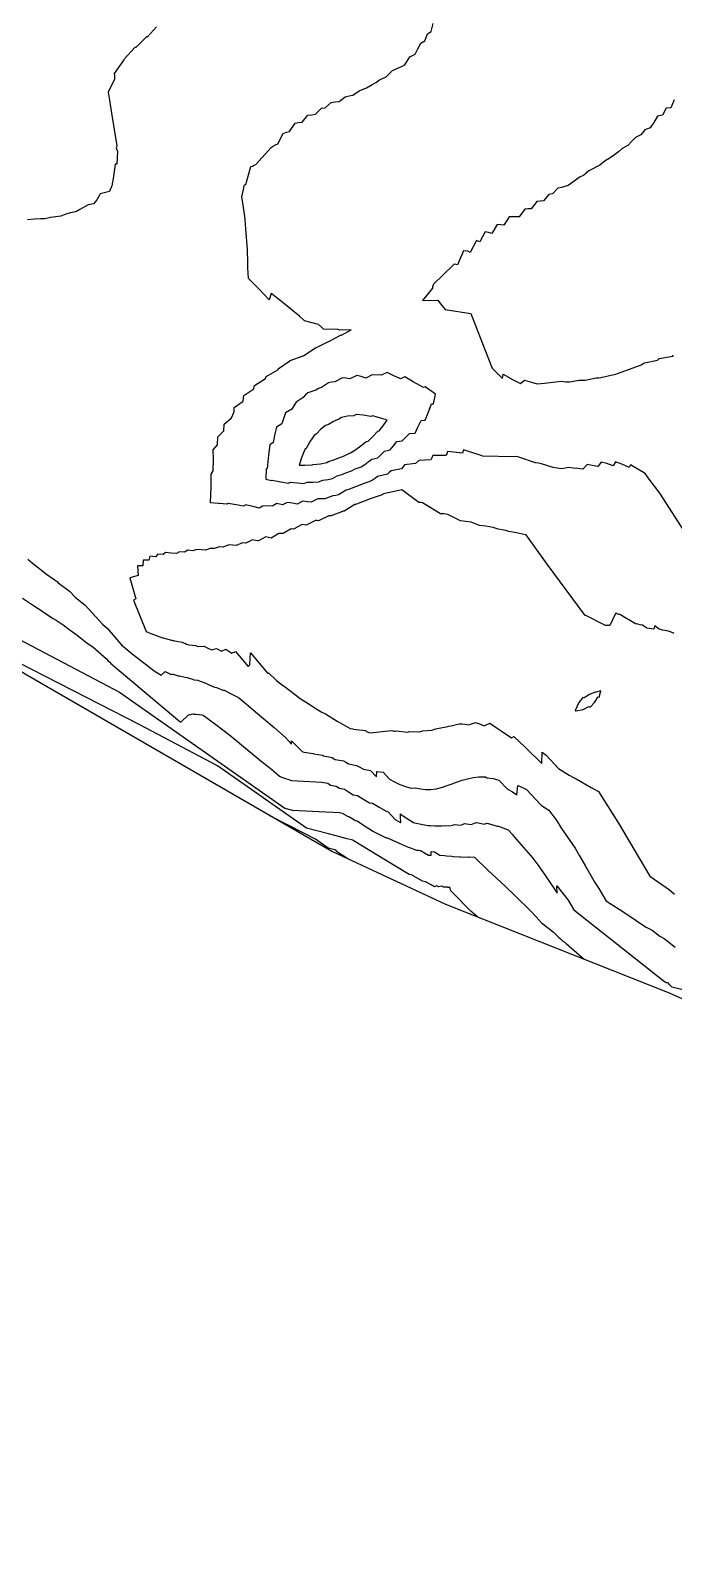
# Model space of a CAD drawing. Header units: metres. Extents: x 706349 to 713144, y 2649082 to 2655455.
# Drawn here: x 707777.9 to 707921.2, y 2652090.8 to 2652430.4 of the extents above; entities that cross this region are included whole.
import ezdxf

# ---------------------------------------------------------------- set-up
doc = ezdxf.new("R2010")
doc.units = ezdxf.units.M
for name, color, linetype in [('C-TINN-BNDY', 110, 'Continuous'), ('C-TOPO-MAJR', 9, 'Continuous'), ('C-TOPO-MINR', 8, 'Continuous')]:
    doc.layers.add(name, color=color, linetype=linetype)

msp = doc.modelspace()

# ---------------------------------------------------------------- linework, layer by layer
at = {"layer": 'C-TINN-BNDY', "color": 110, "linetype": 'Continuous', "lineweight": -3, "flags": 128}
msp.add_lwpolyline([(711728.46, 2651751.17), (708979.69, 2651949.91), (708929.32, 2651947.51), (708885.34, 2651947.43), (708874.67, 2651947.66), (708843.96, 2651948.59), (708750.59, 2651952.81), (708602.72, 2651984.46), (708602.72, 2651984.46), (708572.24, 2651992.37), (708416.46, 2652027.77), (708356.42, 2652045.45), (708246.65, 2652079.09), (708217.24, 2652087.73), (708207.61, 2652091.07), (708086.04, 2652137.92), (707999.16, 2652180.02), (707920.32, 2652215.72), (707870.46, 2652235.47), (707845.27, 2652247.2), (707845.05, 2652247.32), (707705.16, 2652328.1)], dxfattribs=at)
at = {"layer": 'C-TOPO-MAJR', "color": 9, "linetype": 'Continuous', "lineweight": -3, "flags": 128}
msp.add_lwpolyline([(707877.59, 2652232.65), (707876.04, 2652234.02), (707871.61, 2652238.55), (707871.53, 2652238.77), (707871.43, 2652239.03), (707871.34, 2652239.24), (707870.91, 2652239.29), (707870.85, 2652239.31), (707870.03, 2652239.35), (707869.84, 2652239.43), (707869.59, 2652239.55), (707868.93, 2652239.42), (707868.48, 2652239.64), (707867.97, 2652239.44), (707867.2, 2652239.87), (707865.96, 2652240.55), (707865.24, 2652240.66), (707862.85, 2652242.06), (707862.29, 2652242.15), (707857.05, 2652245.34), (707849.79, 2652249.75), (707849.78, 2652249.76), (707849.74, 2652249.79), (707848.46, 2652250.14), (707846.03, 2652250.77), (707844.33, 2652251.23), (707839.41, 2652252.53), (707819.57, 2652266.42), (707802.28, 2652275.53), (707748.25, 2652303.22)], dxfattribs=at)
at = {"layer": 'C-TOPO-MAJR', "color": 9, "linetype": 'Continuous', "lineweight": -3, "elevation": -10, "flags": 128}
msp.add_lwpolyline([(707903.92, 2652282.84), (707903.8, 2652282.86), (707902.47, 2652282.34), (707901.3, 2652281.56), (707901.01, 2652281.63), (707900.09, 2652280.5), (707899.38, 2652278.85), (707899.31, 2652278.89), (707899.35, 2652278.64), (707899.5, 2652278.64), (707899.53, 2652278.63), (707901.1, 2652278.97), (707902.35, 2652279.62), (707902.66, 2652279.47), (707903.65, 2652280.49), (707904.47, 2652281.79), (707904.66, 2652281.69), (707905, 2652283.12), (707903.92, 2652282.84)], close=True, dxfattribs=at)
at = {"layer": 'C-TOPO-MINR', "color": 8, "linetype": 'Continuous', "lineweight": -3, "flags": 128}
for points, elevation in [([(707805.98, 2652431.2), (707803.96, 2652428.94), (707803.74, 2652428.92), (707801.38, 2652426.56), (707801.26, 2652426.55), (707801.14, 2652426.54), (707798.73, 2652423.94), (707798.65, 2652423.85), (707798.65, 2652423.84), (707798.65, 2652423.83), (707796.56, 2652420.78), (707796.59, 2652420.25), (707796.6, 2652419.5), (707795.19, 2652416.58), (707795.52, 2652414.8), (707795.94, 2652411.92), (707797.15, 2652404.61), (707796.98, 2652404.17), (707797.3, 2652403.41), (707797.14, 2652400.53), (707796.75, 2652400.52), (707796.39, 2652397.82), (707795.99, 2652395.73), (707795.47, 2652394.42), (707793.4, 2652393.9), (707792.68, 2652392.59), (707791.9, 2652391.69), (707790.7, 2652391.49), (707788.84, 2652390.44), (707787.96, 2652389.9), (707786.75, 2652389.73), (707785.72, 2652389.37), (707784.65, 2652388.96), (707783.54, 2652388.81), (707782.33, 2652388.64), (707781.13, 2652388.36), (707780.14, 2652388.37), (707778.76, 2652388.28), (707777.24, 2652388.17)], -6), ([(707924.34, 2652317.59), (707918.21, 2652327.23), (707915.6, 2652330.64), (707914.94, 2652331.55), (707913.29, 2652332.55), (707911.65, 2652333.51), (707911.32, 2652332.94), (707909.69, 2652333.67), (707908.33, 2652334.16), (707907.75, 2652333.32), (707906.34, 2652333.79), (707905.13, 2652334.09), (707904.34, 2652333.17), (707903.08, 2652333.39), (707901.96, 2652333.58), (707901.04, 2652332.58), (707899.92, 2652332.66), (707898.87, 2652332.76), (707897.89, 2652332.91), (707896.25, 2652332.65), (707895.29, 2652332.79), (707894.43, 2652332.92), (707891.83, 2652333.72), (707891.1, 2652333.85), (707890.47, 2652333.97), (707887, 2652335.16), (707886.58, 2652335.26), (707886.22, 2652335.36), (707885.68, 2652335.29), (707878.64, 2652335.48), (707878.6, 2652335.49), (707878.57, 2652335.5), (707878.55, 2652335.5), (707878.14, 2652335.64), (707874.38, 2652336.84), (707874.27, 2652336.44), (707874.2, 2652336.12), (707870.87, 2652336.47), (707870.68, 2652335.98), (707870.53, 2652335.58), (707867.58, 2652335.57), (707867.34, 2652335.07), (707867.13, 2652334.63), (707864.42, 2652334.46), (707863.74, 2652333.8), (707861.25, 2652333.49), (707860.9, 2652333.02), (707860.59, 2652332.61), (707858.26, 2652332.17), (707857.87, 2652331.77), (707857.5, 2652331.41), (707855.26, 2652330.91), (707854.82, 2652330.55), (707854.38, 2652330.22), (707853.93, 2652329.94), (707851.83, 2652329.22), (707851.33, 2652328.97), (707849.37, 2652328.25), (707848.82, 2652328.02), (707848.23, 2652327.86), (707846.52, 2652326.81), (707845.92, 2652326.69), (707845.25, 2652326.61), (707843.5, 2652325.94), (707842.78, 2652325.92), (707841.96, 2652325.92), (707840.45, 2652325.18), (707839.59, 2652325.27), (707838.62, 2652325.39), (707837.34, 2652324.73), (707836.31, 2652324.93), (707835.11, 2652325.14), (707834.06, 2652324.59), (707832.8, 2652324.88), (707831.92, 2652324.37), (707829.59, 2652324.3), (707828.85, 2652323.86), (707827.44, 2652324.22), (707825.85, 2652324.56), (707825.35, 2652324.28), (707823.75, 2652324.59), (707821.97, 2652324.86), (707821.73, 2652324.74), (707819.94, 2652324.92), (707819.82, 2652324.87), (707818, 2652325.06), (707817.98, 2652325.06), (707817.98, 2652325.1), (707817.99, 2652325.11), (707818.13, 2652328.59), (707818.12, 2652331.44), (707818.63, 2652332.14), (707818.64, 2652334.78), (707818.58, 2652336.86), (707819.6, 2652337.99), (707819.61, 2652339.79), (707820.96, 2652341.11), (707821.04, 2652342.58), (707822.7, 2652344.02), (707823.26, 2652345.35), (707823.3, 2652346.27), (707825.31, 2652347.73), (707825.39, 2652348.44), (707825.45, 2652348.98), (707827.69, 2652350.48), (707827.77, 2652350.89), (707827.85, 2652351.21), (707830.27, 2652352.75), (707830.35, 2652352.99), (707830.42, 2652353.18), (707832.99, 2652354.66), (707833.06, 2652354.79), (707833.13, 2652354.9), (707835.68, 2652356.68), (707835.73, 2652356.74), (707835.78, 2652356.78), (707838.69, 2652357.78), (707838.76, 2652357.83), (707838.84, 2652357.86), (707841.42, 2652359.57), (707841.46, 2652359.58), (707841.51, 2652359.58), (707844.29, 2652361.02), (707844.32, 2652361.02), (707844.36, 2652361.01), (707847.17, 2652362.47), (707847.18, 2652362.46), (707847.2, 2652362.46), (707849.35, 2652363.59), (707846.75, 2652363.56), (707846.48, 2652363.69), (707843.2, 2652363.79), (707842.74, 2652364.21), (707842.06, 2652364.82), (707838.98, 2652365.6), (707837.86, 2652366.68), (707836.32, 2652367.96), (707833.5, 2652370.25), (707831.52, 2652371.73), (707831.11, 2652370.32), (707828.84, 2652372.67), (707826.5, 2652375.07), (707826.33, 2652377.45), (707826.35, 2652378.44), (707826.22, 2652381.54), (707825.92, 2652386.11), (707825.73, 2652388.23), (707825.57, 2652389.51), (707825.01, 2652393.26), (707825.58, 2652395.94), (707825.9, 2652396.04), (707826.98, 2652400.02), (707827.38, 2652400.14), (707827.74, 2652400.3), (707828.12, 2652400.46), (707831.51, 2652404.26), (707832.01, 2652404.54), (707832.52, 2652404.83), (707833.04, 2652405.1), (707834.24, 2652407.4), (707834.94, 2652407.66), (707835.61, 2652407.87), (707836.87, 2652409.66), (707837.66, 2652409.83), (707838.44, 2652409.95), (707839.71, 2652411.5), (707840.6, 2652411.58), (707841.42, 2652411.67), (707842.73, 2652413.02), (707843.6, 2652413.11), (707844.88, 2652414.31), (707845.82, 2652414.43), (707846.69, 2652414.52), (707848.03, 2652415.6), (707848.94, 2652415.77), (707849.77, 2652415.95), (707851.18, 2652416.89), (707852.78, 2652417.57), (707854.22, 2652418.4), (707854.99, 2652418.83), (707855.72, 2652419.37), (707857.16, 2652420.02), (707857.87, 2652420.67), (707858.57, 2652421.42), (707861.25, 2652422.66), (707861.86, 2652423.52), (707862.48, 2652424.5), (707863.64, 2652425.1), (707864.22, 2652426.24), (707864.87, 2652427.54), (707865.81, 2652428.08), (707866.4, 2652429.62), (707867.17, 2652430.12), (707867.67, 2652431.9)], -6), ([(707921.37, 2652414.9), (707920.62, 2652413.14), (707919.58, 2652413.05), (707919.58, 2652413.05), (707918.76, 2652411.48), (707917.69, 2652411.25), (707916.83, 2652409.82), (707916.02, 2652408.62), (707914.82, 2652408.2), (707913.97, 2652407.09), (707912.77, 2652406.53), (707911.88, 2652405.57), (707911.05, 2652404.72), (707909.79, 2652404.05), (707908.94, 2652403.28), (707908.11, 2652402.64), (707906.86, 2652401.84), (707906.03, 2652401.28), (707904.8, 2652400.33), (707902.38, 2652399.06), (707901.18, 2652398.05), (707900.41, 2652397.71), (707897.76, 2652395.79), (707897.01, 2652395.56), (707896.24, 2652395.35), (707895.45, 2652395.19), (707894.25, 2652393.91), (707893.47, 2652393.8), (707892.25, 2652392.35), (707891.51, 2652392.28), (707890.74, 2652392.21), (707889.5, 2652390.62), (707888.79, 2652390.58), (707888.05, 2652390.53), (707886.8, 2652388.78), (707886.11, 2652388.83), (707885.4, 2652388.83), (707884.61, 2652388.84), (707883.44, 2652386.93), (707882.73, 2652387.02), (707881.95, 2652387.12), (707880.73, 2652385.08), (707880.01, 2652385.31), (707879.24, 2652385.49), (707878.02, 2652383.21), (707877.32, 2652383.56), (707875.9, 2652380.85), (707875.36, 2652381.18), (707874.39, 2652381.26), (707873.05, 2652378.1), (707872.71, 2652378.2), (707872.36, 2652378.24), (707872.12, 2652378.06), (707867.76, 2652373.8), (707867.64, 2652373.66), (707867.57, 2652373.41), (707867.52, 2652373.18), (707867.51, 2652372.93), (707865.3, 2652370.16), (707868.66, 2652370.24), (707868.89, 2652369.95), (707869.3, 2652369.42), (707870.3, 2652368.16), (707876.03, 2652367.27), (707879.02, 2652359.6), (707880.81, 2652355.05), (707883.12, 2652352.73), (707883.23, 2652353.71), (707885.49, 2652352.44), (707887.13, 2652351.64), (707888.03, 2652352.41), (707889.57, 2652351.92), (707890.82, 2652351.56), (707892.48, 2652351.75), (707894.33, 2652351.93), (707896.24, 2652352.2), (707897.2, 2652352.05), (707898.01, 2652351.99), (707900.23, 2652352.36), (707900.93, 2652352.38), (707901.56, 2652352.41), (707903.97, 2652352.88), (707904.52, 2652352.93), (707905.01, 2652353.01), (707907.6, 2652353.55), (707908.01, 2652353.65), (707908.4, 2652353.76), (707908.76, 2652353.89), (707913.89, 2652355.76), (707914.18, 2652355.91), (707914.48, 2652356.07), (707914.75, 2652356.29), (707917.63, 2652356.86), (707917.84, 2652357.02), (707918.04, 2652357.24), (707921.11, 2652357.77), (707921.24, 2652357.94)], -6), ([(707921.4, 2652295.94), (707920.55, 2652296.27), (707919.81, 2652296.52), (707918.85, 2652296.63), (707918.04, 2652296.89), (707917.05, 2652297.61), (707916.85, 2652296.84), (707915.3, 2652297.12), (707914.32, 2652297.76), (707913.77, 2652297.85), (707913.26, 2652297.98), (707912.79, 2652298.09), (707909.26, 2652300.12), (707909, 2652300.19), (707908.76, 2652300.25), (707908.54, 2652300.33), (707908.33, 2652300.37), (707907.07, 2652297.66), (707906.72, 2652297.67), (707906.39, 2652297.68), (707906.07, 2652297.66), (707901.86, 2652299.87), (707901.84, 2652299.87), (707901.82, 2652299.87), (707901.51, 2652299.93), (707893.08, 2652311.38), (707888.37, 2652317.88), (707888.25, 2652317.9), (707886.24, 2652318.34), (707884.51, 2652318.64), (707883.87, 2652318.87), (707882.16, 2652319.18), (707881.05, 2652319.57), (707879.4, 2652319.85), (707878.01, 2652319.98), (707876.15, 2652320.74), (707874.87, 2652320.91), (707873.76, 2652321.01), (707870.95, 2652322.47), (707870.06, 2652322.55), (707869.28, 2652322.58), (707865.24, 2652325.07), (707864.82, 2652325.09), (707864.46, 2652325.08), (707860.63, 2652327.92), (707859.71, 2652327.75), (707859.69, 2652327.73), (707859.67, 2652327.71), (707856.54, 2652327.01), (707856.45, 2652326.94), (707856.37, 2652326.88), (707856.28, 2652326.82), (707853.39, 2652325.83), (707853.25, 2652325.76), (707850.55, 2652324.77), (707850.37, 2652324.7), (707850.18, 2652324.64), (707847.79, 2652323.18), (707847.61, 2652323.15), (707847.41, 2652323.12), (707844.9, 2652322.17), (707844.65, 2652322.16), (707844.37, 2652322.16), (707842.08, 2652321.04), (707841.77, 2652321.08), (707841.42, 2652321.12), (707839.3, 2652320.03), (707838.92, 2652320.1), (707838.46, 2652320.18), (707836.49, 2652319.14), (707836, 2652319.25), (707834.18, 2652318.21), (707833.26, 2652318.18), (707831.54, 2652317.15), (707830.97, 2652317.3), (707830.34, 2652317.43), (707828.71, 2652316.54), (707828.06, 2652316.66), (707827.34, 2652316.77), (707825.85, 2652316.04), (707825.11, 2652316.12), (707823.71, 2652315.52), (707822.94, 2652315.6), (707822.11, 2652315.65), (707820.84, 2652315.17), (707819.98, 2652315.23), (707818.83, 2652314.84), (707817.93, 2652314.87), (707816.9, 2652314.5), (707815.97, 2652314.57), (707814.94, 2652314.66), (707814.04, 2652314.35), (707812.96, 2652314.46), (707812.21, 2652314.02), (707811.1, 2652314.12), (707810.41, 2652313.73), (707809.24, 2652313.85), (707807.97, 2652314), (707807.46, 2652313.5), (707806.2, 2652313.6), (707805.81, 2652312.97), (707804.49, 2652313.13), (707804.25, 2652312.23), (707803.01, 2652312.25), (707802.91, 2652310.97), (707801.73, 2652310.97), (707801.9, 2652308.81), (707800.01, 2652308.3), (707801.39, 2652303.63), (707800.84, 2652303.36), (707803.68, 2652296.38), (707805.09, 2652295.72), (707805.11, 2652295.73), (707805.14, 2652295.73), (707807.27, 2652294.93), (707807.34, 2652294.93), (707807.42, 2652294.93), (707809.3, 2652294.42), (707809.43, 2652294.4), (707809.58, 2652294.36), (707809.75, 2652294.31), (707809.97, 2652294.24), (707811.68, 2652293.96), (707811.96, 2652293.86), (707812.3, 2652293.73), (707812.68, 2652293.56), (707813.14, 2652293.36), (707814.68, 2652293.25), (707815.26, 2652292.97), (707816.59, 2652293.1), (707817.3, 2652292.73), (707818.24, 2652292.29), (707819.35, 2652292.57), (707820.49, 2652291.95), (707821.39, 2652292.39), (707822.78, 2652291.49), (707823.59, 2652291.9), (707826.37, 2652288.51), (707826.76, 2652288.89), (707826.9, 2652291.59), (707830.81, 2652286.98), (707830.96, 2652287.14), (707832.69, 2652285.46), (707834.06, 2652284.38), (707834.41, 2652284.13), (707836.93, 2652282.23), (707838.02, 2652281.44), (707839.8, 2652280.28), (707841.69, 2652279.07), (707842.83, 2652278.39), (707843.63, 2652277.99), (707846.21, 2652276.35), (707846.56, 2652276.23), (707849.12, 2652274.71), (707849.74, 2652274.62), (707849.79, 2652274.57), (707849.79, 2652274.61), (707852.59, 2652274.31), (707852.79, 2652274.08), (707852.96, 2652273.99), (707853.13, 2652273.9), (707853.32, 2652273.83), (707853.51, 2652273.78), (707858.37, 2652274.24), (707858.63, 2652274.18), (707858.9, 2652274.14), (707859.16, 2652274.15), (707859.42, 2652274.18), (707861.97, 2652273.93), (707862.29, 2652274.02), (707864.54, 2652273.96), (707864.91, 2652274.09), (707865.29, 2652274.22), (707867.34, 2652274.35), (707867.79, 2652274.52), (707868.27, 2652274.67), (707870.12, 2652274.99), (707870.63, 2652275.12), (707871.14, 2652275.23), (707871.69, 2652275.31), (707873.47, 2652275.73), (707874.07, 2652275.74), (707874.74, 2652275.7), (707875.52, 2652275.53), (707877.07, 2652276.04), (707877.95, 2652275.76), (707879, 2652275.31), (707880.27, 2652275.88), (707881.48, 2652275.13), (707883.06, 2652274.06), (707885.14, 2652272.63), (707885.64, 2652272.96), (707888.27, 2652270.47), (707888.46, 2652270.23), (707891.86, 2652266.94), (707891.98, 2652269.46), (707892.87, 2652268.78), (707895.56, 2652265.82), (707897.99, 2652264.31), (707898.9, 2652263.81), (707899.53, 2652263.48), (707902.84, 2652261.54), (707903.02, 2652261.48), (707904.51, 2652260.67), (707909.18, 2652253.27), (707912.42, 2652247.79), (707915.95, 2652241.8), (707917.86, 2652240.45), (707920.32, 2652238.75), (707921.42, 2652237.75)], -8), ([(707777.25, 2652312.46), (707778.32, 2652311.6), (707779.68, 2652310.53), (707781.48, 2652309.13), (707783.15, 2652307.92), (707783.8, 2652307.48), (707783.97, 2652307.3), (707786.58, 2652305.31), (707787.88, 2652303.96), (707790.04, 2652302.25), (707793.93, 2652297.99), (707795.05, 2652297.01), (707798.42, 2652293.11), (707798.66, 2652292.94), (707800.54, 2652291.36), (707803.41, 2652289.12), (707805.47, 2652287.59), (707807, 2652286.58), (707807.77, 2652287.3), (707807.91, 2652287.4), (707809.27, 2652286.76), (707809.45, 2652286.82), (707809.68, 2652286.85), (707810.8, 2652286.43), (707811.09, 2652286.43), (707811.42, 2652286.41), (707812.38, 2652286.15), (707812.77, 2652286.08), (707813.23, 2652285.96), (707813.74, 2652285.82), (707814.39, 2652285.61), (707815.16, 2652285.48), (707815.9, 2652285.23), (707816.75, 2652284.88), (707817.73, 2652284.46), (707818.91, 2652283.94), (707819.37, 2652283.9), (707820.72, 2652283.25), (707821.02, 2652283.28), (707822.61, 2652282.46), (707824.28, 2652281.66), (707825.09, 2652280.97), (707828.5, 2652278.09), (707829.87, 2652276.89), (707832.18, 2652274.91), (707834.75, 2652272.68), (707836.1, 2652271.24), (707836.06, 2652271.96), (707838.42, 2652269.56), (707838.62, 2652269.49), (707838.9, 2652269.47), (707840.9, 2652269.16), (707841.02, 2652269.09), (707843, 2652268.74), (707843.21, 2652268.6), (707845.1, 2652268.26), (707845.43, 2652268.05), (707845.81, 2652267.81), (707847.68, 2652267.5), (707848.18, 2652267.19), (707848.78, 2652266.83), (707850.57, 2652266.5), (707851.28, 2652266.08), (707852.09, 2652265.63), (707853.69, 2652265.37), (707855.01, 2652263.95), (707855.09, 2652265.13), (707856.52, 2652264.98), (707857.93, 2652263.43), (707859.03, 2652262.82), (707860.21, 2652262.22), (707861.45, 2652261.77), (707862.75, 2652261.4), (707863.77, 2652261.5), (707864.88, 2652261.25), (707866.03, 2652261.09), (707867.14, 2652261.13), (707868.26, 2652261.26), (707868.38, 2652261.25), (707869.43, 2652261.57), (707869.49, 2652261.57), (707870.56, 2652261.93), (707871.66, 2652262.32), (707871.67, 2652262.32), (707871.9, 2652262.41), (707872.85, 2652262.77), (707872.85, 2652262.77), (707874.09, 2652263.18), (707875.3, 2652263.53), (707875.34, 2652263.52), (707876.57, 2652263.79), (707877.81, 2652263.97), (707877.97, 2652263.91), (707879.28, 2652263.91), (707879.63, 2652263.75), (707880.99, 2652263.6), (707882.31, 2652263.24), (707884.13, 2652261.26), (707885.34, 2652260.58), (707886.3, 2652259.95), (707886.52, 2652262.03), (707887.57, 2652261.55), (707888.44, 2652261.13), (707891.57, 2652257.76), (707891.83, 2652257.59), (707893.4, 2652256.52), (707895.24, 2652254.17), (707895.47, 2652253.76), (707895.79, 2652253.2), (707896.24, 2652252.42), (707899.31, 2652248.03), (707900.24, 2652246.33), (707901.59, 2652244), (707903.72, 2652240.4), (707904.6, 2652239.07), (707906.13, 2652236.39), (707906.98, 2652235.8), (707907.09, 2652235.73), (707909.68, 2652234.04), (707910.2, 2652233.67), (707912.36, 2652232.31), (707913.41, 2652231.56), (707915.16, 2652230.46), (707916.47, 2652229.73), (707918.2, 2652228.41), (707919.14, 2652227.87), (707921.57, 2652225.97)], -6), ([(707776.13, 2652303.81), (707778.58, 2652302.17), (707780.64, 2652300.79), (707781.03, 2652300.54), (707782.91, 2652299.28), (707783.57, 2652298.87), (707785.15, 2652297.85), (707786.7, 2652296.64), (707787.97, 2652295.79), (707790.44, 2652293.8), (707791.17, 2652293.31), (707791.74, 2652292.94), (707794.82, 2652290.27), (707794.85, 2652290.23), (707795.23, 2652289.83), (707795.55, 2652289.51), (707795.81, 2652289.22), (707796.05, 2652289), (707796.27, 2652288.85), (707811.2, 2652276.29), (707811.29, 2652276.22), (707811.35, 2652276.17), (707811.39, 2652276.14), (707813.02, 2652277.67), (707813.31, 2652277.87), (707813.45, 2652277.8), (707813.8, 2652277.91), (707814.22, 2652277.97), (707814.32, 2652277.94), (707814.84, 2652277.93), (707815.42, 2652277.88), (707815.46, 2652277.87), (707816.11, 2652277.76), (707816.35, 2652277.7), (707819.21, 2652275.58), (707822.35, 2652273.25), (707829.21, 2652267.55), (707830.91, 2652266.19), (707831.7, 2652265.55), (707832.2, 2652265.14), (707833.42, 2652264.07), (707833.82, 2652263.88), (707834.31, 2652263.74), (707834.76, 2652263.57), (707835.22, 2652263.4), (707835.64, 2652263.25), (707836.04, 2652263.1), (707842.83, 2652262.72), (707844.14, 2652262.52), (707844.77, 2652262.11), (707846.01, 2652261.9), (707846.77, 2652261.39), (707847.9, 2652261.19), (707848.79, 2652260.61), (707849.85, 2652259.92), (707850.8, 2652259.77), (707851.99, 2652259.03), (707853.42, 2652258.17), (707854.1, 2652258.05), (707855.61, 2652257.15), (707857.33, 2652256.18), (707857.63, 2652256.13), (707859.21, 2652254.43), (707860.36, 2652253.75), (707860.43, 2652253.75), (707860.36, 2652255.07), (707860.4, 2652255.66), (707860.46, 2652255.65), (707860.78, 2652255.3), (707863.28, 2652253.73), (707863.49, 2652253.72), (707864.95, 2652253.36), (707865.29, 2652253.34), (707866.53, 2652253.11), (707867.02, 2652253.09), (707868.05, 2652253.03), (707868.73, 2652253), (707869.61, 2652253.01), (707870.37, 2652253.1), (707871.29, 2652253.05), (707871.95, 2652253.15), (707872.51, 2652253.3), (707873.68, 2652253.2), (707874.17, 2652253.35), (707874.63, 2652253.54), (707876.1, 2652253.33), (707876.5, 2652253.48), (707876.9, 2652253.63), (707877.33, 2652253.8), (707879.06, 2652253.41), (707879.39, 2652253.52), (707879.72, 2652253.62), (707881.89, 2652252.91), (707882.07, 2652252.95), (707882.24, 2652252.98), (707884.36, 2652252.1), (707885.32, 2652251.09), (707885.49, 2652250.88), (707885.74, 2652250.54), (707889.9, 2652245.84), (707890.96, 2652244.34), (707892.68, 2652241.9), (707895.27, 2652237.98), (707895.22, 2652239.64), (707897.76, 2652236.43), (707898.99, 2652234.32), (707919.24, 2652218.34), (707919.43, 2652218.19), (707919.47, 2652218.16), (707919.49, 2652218.15), (707919.53, 2652218.12), (707919.79, 2652218.08), (707920, 2652218.05), (707920.22, 2652217.75), (707920.4, 2652217.56), (707920.54, 2652217.41), (707920.66, 2652217.3), (707920.78, 2652217.2), (707920.88, 2652217.12), (707931.63, 2652214.53)], -4), ([(707765.6, 2652299.73), (707797.72, 2652282.81), (707834.57, 2652256.99), (707835.21, 2652256.83), (707835.43, 2652256.77), (707835.75, 2652256.68), (707836.22, 2652256.55), (707846.76, 2652255.97), (707847.37, 2652255.87), (707848.52, 2652255.14), (707849.02, 2652255.05), (707850.33, 2652254.19), (707850.69, 2652254.12), (707852.15, 2652253.17), (707853.89, 2652252.04), (707853.93, 2652252.04), (707854.23, 2652251.85), (707857.18, 2652250.38), (707857.28, 2652250.4), (707860.04, 2652249.12), (707862.06, 2652248.24), (707862.37, 2652248.22), (707863.93, 2652247.6), (707864.36, 2652247.56), (707864.86, 2652247.52), (707866.58, 2652246.5), (707867.24, 2652246.49), (707867.19, 2652247.3), (707867.97, 2652247.23), (707869.16, 2652246.48), (707870.14, 2652246.44), (707870.65, 2652246.31), (707871.82, 2652246.27), (707872.17, 2652246.2), (707873.58, 2652246.14), (707873.79, 2652246.13), (707875.53, 2652246.07), (707875.61, 2652246.07), (707875.68, 2652246.08), (707876.86, 2652246.01), (707879.79, 2652243.22), (707883.76, 2652239.48), (707885.84, 2652237.52), (707889.47, 2652233.94), (707891.42, 2652231.81), (707891.53, 2652231.7), (707891.78, 2652231.42), (707892.03, 2652231.22), (707894.45, 2652229.3), (707894.63, 2652229.14), (707895.61, 2652228.17), (707896.06, 2652227.79), (707896.34, 2652227.56), (707896.58, 2652227.31), (707897.06, 2652227), (707897.32, 2652226.79), (707901.28, 2652223.26)], -2), ([(707849.25, 2652245.35), (707848.38, 2652245.82), (707847.33, 2652246.49), (707846.1, 2652247.33), (707846.1, 2652247.35), (707846.1, 2652247.48), (707845.97, 2652247.57), (707845.87, 2652247.62), (707845.8, 2652247.64), (707845.76, 2652247.66), (707844.25, 2652248.06), (707841.42, 2652250.04), (707838.96, 2652251.34), (707831.27, 2652255.28)], 2)]:
    msp.add_lwpolyline(points, dxfattribs=dict(at, elevation=elevation))
for points, elevation in [([(707830.39, 2652332.55), (707830.31, 2652330.34), (707831.64, 2652330.04), (707831.76, 2652330.1), (707833.71, 2652329.75), (707835.37, 2652329.43), (707835.82, 2652329.66), (707837.41, 2652329.47), (707838.82, 2652329.32), (707839.55, 2652329.67), (707840.91, 2652329.68), (707842.1, 2652329.72), (707843.08, 2652330.09), (707844.22, 2652330.23), (707845.24, 2652330.43), (707846.28, 2652331.07), (707847.27, 2652331.34), (707848.18, 2652331.73), (707849.41, 2652332.17), (707850.27, 2652332.6), (707851.59, 2652333.05), (707852.4, 2652333.56), (707853.19, 2652334.15), (707853.99, 2652334.8), (707855.33, 2652335.1), (707856.05, 2652335.8), (707856.81, 2652336.59), (707858.1, 2652336.84), (707858.77, 2652337.72), (707859.52, 2652338.73), (707860.73, 2652338.88), (707862.41, 2652340.52), (707863.6, 2652340.6), (707864.22, 2652341.91), (707864.97, 2652343.43), (707865.88, 2652343.44), (707866.5, 2652345.11), (707867.31, 2652347.12), (707867.7, 2652347.08), (707868.2, 2652349.27), (707865.87, 2652350.9), (707865.5, 2652350.75), (707863.16, 2652352.05), (707861.34, 2652353.12), (707860.4, 2652352.7), (707858.72, 2652353.46), (707857.36, 2652354.12), (707856.07, 2652353.5), (707854.05, 2652353.58), (707852.67, 2652352.85), (707851.57, 2652353.18), (707850.63, 2652353.46), (707849.07, 2652352.65), (707848.18, 2652352.8), (707847.4, 2652352.88), (707845.73, 2652352.01), (707845, 2652351.96), (707844.33, 2652351.82), (707842.73, 2652350.76), (707842.1, 2652350.5), (707841.52, 2652350.16), (707839.7, 2652349.53), (707839.17, 2652349.1), (707838.66, 2652348.55), (707837.12, 2652347.47), (707836.65, 2652346.78), (707836.17, 2652345.9), (707834.73, 2652345.07), (707834.32, 2652344.02), (707833.89, 2652342.68), (707832.71, 2652341.94), (707832.37, 2652340.42), (707831.99, 2652338.47), (707831.2, 2652337.94), (707830.96, 2652335.66), (707830.62, 2652332.72), (707830.39, 2652332.55)], -4), ([(707838.3, 2652335.04), (707837.77, 2652333.43), (707839.04, 2652333.44), (707840.7, 2652333.49), (707840.92, 2652333.58), (707842.52, 2652333.77), (707843.96, 2652334.06), (707844.33, 2652334.28), (707845.71, 2652334.67), (707847, 2652335.2), (707847.49, 2652335.38), (707848.71, 2652335.99), (707849.24, 2652336.17), (707850.41, 2652336.91), (707851.56, 2652337.76), (707852.71, 2652338.7), (707853.16, 2652338.8), (707854.22, 2652339.84), (707855.35, 2652341.02), (707855.62, 2652341.07), (707856.65, 2652342.41), (707857.41, 2652343.46), (707855.96, 2652343.89), (707854.09, 2652344.46), (707853.77, 2652344.29), (707852.03, 2652344.57), (707850.51, 2652344.73), (707849.96, 2652344.44), (707848.53, 2652344.34), (707847.25, 2652344.07), (707846.62, 2652343.66), (707845.43, 2652343.18), (707844.35, 2652342.54), (707843.63, 2652342.29), (707842.61, 2652341.47), (707841.65, 2652340.42), (707841.11, 2652340.04), (707840.24, 2652338.76), (707839.36, 2652337.14), (707839.04, 2652336.95), (707838.3, 2652335.04)], -2)]:
    msp.add_lwpolyline(points, close=True, dxfattribs=dict(at, elevation=elevation))

doc.saveas('drawing.dxf')
